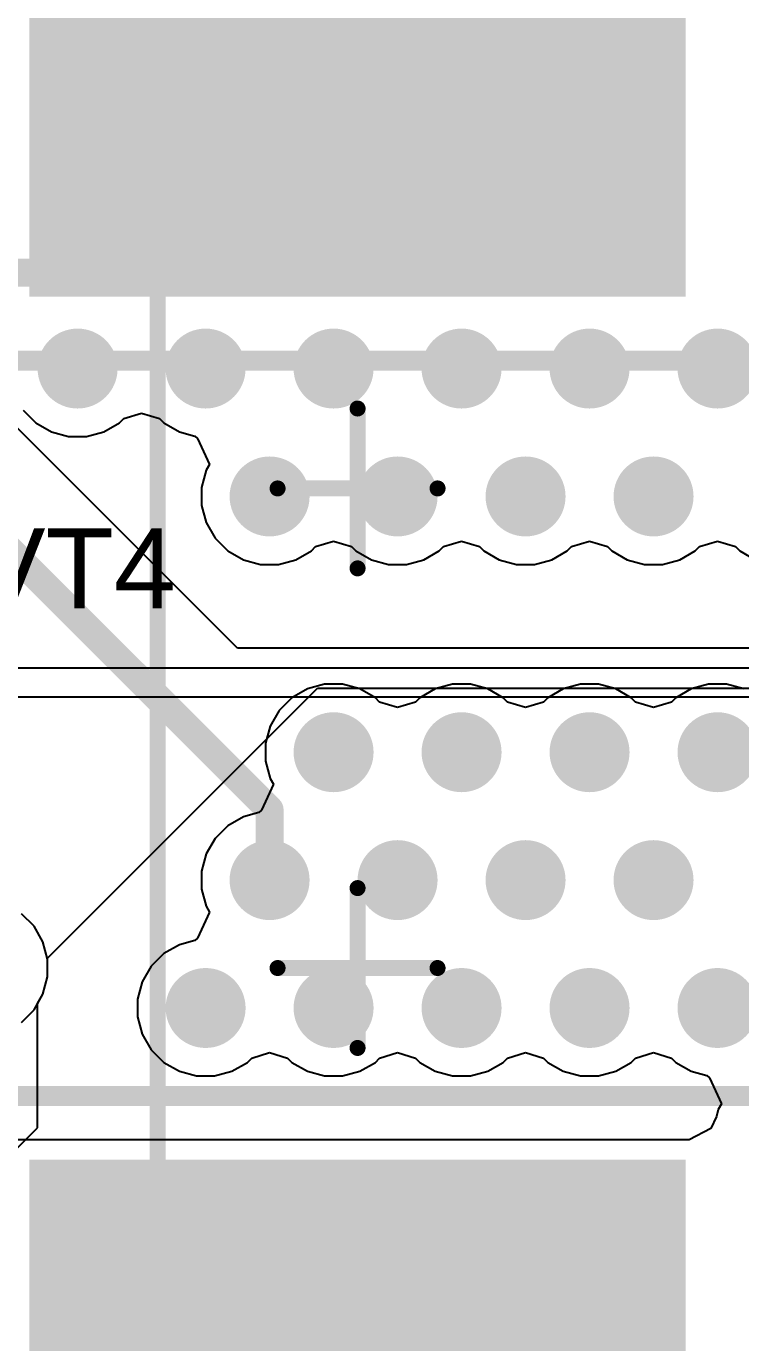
# Model space of a CAD drawing. Header units: inches. Extents: x 0 to 106, y 0 to 106.
# Drawn here: x 14.36 to 23.29, y 48.81 to 65.28 of the extents above; entities that cross this region are included whole.
import ezdxf

# ---------------------------------------------------------------- set-up
doc = ezdxf.new("R2010")
doc.units = ezdxf.units.IN
for name, color, linetype in [('Board Shape', 56, 'Continuous'), ('Bottom Layer', 5, 'Continuous'), ('Bottom Solder', 6, 'Continuous'), ('Layer 1', 16, 'Continuous'), ('Layer 2', 76, 'Continuous'), ('Mechanical 13', 56, 'Continuous'), ('Multi-Layer', 9, 'Continuous'), ('Pad Holes', 156, 'Continuous'), ('Top Layer', 1, 'Continuous'), ('Top Overlay', 2, 'Continuous'), ('Top Solder', 216, 'Continuous'), ('Via Holes', 16, 'Continuous')]:
    doc.layers.add(name, color=color, linetype=linetype)
doc.styles.add('Arial', font='', dxfattribs={"height": 0.2})
doc.styles.get('Arial').set_extended_font_data('Arial')

# ---------------------------------------------------------------- blocks, each defined once
blk = doc.blocks.new('DCDC_SAUVC26_B_197')
at = {"layer": 'Mechanical 13'}
blk.add_lwpolyline([(31, -71, 0.2, 0.2, 0), (-31, -71, 0.2, 0.2, 0)], format="xyseb", dxfattribs=at)
blk = doc.blocks.new('XT90PB_M_261')
at = {"layer": 'Bottom Layer'}
blk.add_hatch(color=5, dxfattribs=at).paths.add_polyline_path([(-9, 4), (-1, 4), (-1, -4), (-9, -4)])
at = {"layer": 'Bottom Solder'}
blk.add_hatch(color=6, dxfattribs=at).paths.add_polyline_path([(-9.102, 4.102), (-0.898, 4.102), (-0.898, -4.102), (-9.102, -4.102)])
at = {"layer": 'Layer 1'}
blk.add_hatch(color=16, dxfattribs=at).paths.add_polyline_path([(-9, 4), (-1, 4), (-1, -4), (-9, -4)])
at = {"layer": 'Layer 2'}
blk.add_hatch(color=76, dxfattribs=at).paths.add_polyline_path([(-9, 4), (-1, 4), (-1, -4), (-9, -4)])
at = {"layer": 'Multi-Layer'}
blk.add_hatch(color=9, dxfattribs=at).paths.add_polyline_path([(-9, 4), (-1, 4), (-1, -4), (-9, -4)])
at = {"layer": 'Pad Holes'}
h = blk.add_hatch(color=7, dxfattribs=at)
edge = h.paths.add_edge_path()
edge.add_arc((-5, 0), 3, 0, 360)
at = {"layer": 'Top Layer'}
blk.add_hatch(color=1, dxfattribs=at).paths.add_polyline_path([(-9, 4), (-1, 4), (-1, -4), (-9, -4)])
at = {"layer": 'Top Solder'}
blk.add_hatch(color=216, dxfattribs=at).paths.add_polyline_path([(-9.102, 4.102), (-0.898, 4.102), (-0.898, -4.102), (-9.102, -4.102)])
at = {"layer": 'Top Overlay'}
for points in [[(-9.9, 0, 0.25, 0.25, 0), (-9.9, 4.95, 0.25, 0.25, 0)], [(-11.5, -1, 0.2, 0.2, 0), (-11.5, 1, 0.2, 0.2, 0)], [(-10.5, 0, 0.2, 0.2, 0), (-12.5, 0, 0.2, 0.2, 0)], [(-9.9, -4.95, 0.25, 0.25, 0), (-9.9, 0, 0.25, 0.25, 0)]]:
    blk.add_lwpolyline(points, format="xyseb", dxfattribs=at)
for points in [[(-11.55, 1, 0.1, 0.1, 1), (-11.45, 1, 0.1, 0.1, 1)], [(-12.55, 0, 0.1, 0.1, 1), (-12.45, 0, 0.1, 0.1, 1)], [(-10.55, 0, 0.1, 0.1, 1), (-10.45, 0, 0.1, 0.1, 1)], [(-9.962, 0, 0.125, 0.125, 1), (-9.838, 0, 0.125, 0.125, 1)], [(-9.962, 0, 0.125, 0.125, 1), (-9.838, 0, 0.125, 0.125, 1)], [(-11.55, -1, 0.1, 0.1, 1), (-11.45, -1, 0.1, 0.1, 1)]]:
    blk.add_lwpolyline(points, format="xyseb", close=True, dxfattribs=at)
blk = doc.blocks.new('XT90PB_M_262')
at = {"layer": 'Bottom Layer'}
blk.add_hatch(color=5, dxfattribs=at).paths.add_polyline_path([(-9, 4), (-1, 4), (-1, -4), (-9, -4)])
at = {"layer": 'Bottom Solder'}
blk.add_hatch(color=6, dxfattribs=at).paths.add_polyline_path([(-9.102, 4.102), (-0.898, 4.102), (-0.898, -4.102), (-9.102, -4.102)])
at = {"layer": 'Layer 1'}
blk.add_hatch(color=16, dxfattribs=at).paths.add_polyline_path([(-9, 4), (-1, 4), (-1, -4), (-9, -4)])
at = {"layer": 'Layer 2'}
blk.add_hatch(color=76, dxfattribs=at).paths.add_polyline_path([(-9, 4), (-1, 4), (-1, -4), (-9, -4)])
at = {"layer": 'Multi-Layer'}
blk.add_hatch(color=9, dxfattribs=at).paths.add_polyline_path([(-9, 4), (-1, 4), (-1, -4), (-9, -4)])
at = {"layer": 'Pad Holes'}
h = blk.add_hatch(color=7, dxfattribs=at)
edge = h.paths.add_edge_path()
edge.add_arc((-5, 0), 3, 0, 360)
at = {"layer": 'Top Layer'}
blk.add_hatch(color=1, dxfattribs=at).paths.add_polyline_path([(-9, 4), (-1, 4), (-1, -4), (-9, -4)])
at = {"layer": 'Top Solder'}
blk.add_hatch(color=216, dxfattribs=at).paths.add_polyline_path([(-9.102, 4.102), (-0.898, 4.102), (-0.898, -4.102), (-9.102, -4.102)])
at = {"layer": 'Top Overlay'}
for points in [[(-9.9, 4.95, 0.25, 0.25, 0), (-9.9, 0, 0.25, 0.25, 0)], [(-11.5, 1, 0.2, 0.2, 0), (-11.5, -1, 0.2, 0.2, 0)], [(-12.5, 0, 0.2, 0.2, 0), (-10.5, 0, 0.2, 0.2, 0)], [(-9.9, 0, 0.25, 0.25, 0), (-9.9, -4.95, 0.25, 0.25, 0)]]:
    blk.add_lwpolyline(points, format="xyseb", dxfattribs=at)
for points in [[(-11.55, 1, 0.1, 0.1, 1), (-11.45, 1, 0.1, 0.1, 1)], [(-12.55, 0, 0.1, 0.1, 1), (-12.45, 0, 0.1, 0.1, 1)], [(-10.55, 0, 0.1, 0.1, 1), (-10.45, 0, 0.1, 0.1, 1)], [(-9.962, 0, 0.125, 0.125, 1), (-9.838, 0, 0.125, 0.125, 1)], [(-9.962, 0, 0.125, 0.125, 1), (-9.838, 0, 0.125, 0.125, 1)], [(-11.55, -1, 0.1, 0.1, 1), (-11.45, -1, 0.1, 0.1, 1)]]:
    blk.add_lwpolyline(points, format="xyseb", close=True, dxfattribs=at)

msp = doc.modelspace()

# ---------------------------------------------------------------- hatches: boundary and pattern name
at = {"layer": 'Bottom Layer'}
h = msp.add_hatch(color=5, dxfattribs=at)
edge = h.paths.add_edge_path()
edge.add_arc((15, 61), 0.5, 0, 360)
h = msp.add_hatch(color=5, dxfattribs=at)
edge = h.paths.add_edge_path()
edge.add_arc((16.6, 61), 0.5, 0, 360)
h = msp.add_hatch(color=5, dxfattribs=at)
edge = h.paths.add_edge_path()
edge.add_arc((18.2, 61), 0.5, 0, 360)
h = msp.add_hatch(color=5, dxfattribs=at)
edge = h.paths.add_edge_path()
edge.add_arc((19.8, 61), 0.5, 0, 360)
h = msp.add_hatch(color=5, dxfattribs=at)
edge = h.paths.add_edge_path()
edge.add_arc((21.4, 61), 0.5, 0, 360)
h = msp.add_hatch(color=5, dxfattribs=at)
edge = h.paths.add_edge_path()
edge.add_arc((23, 61), 0.5, 0, 360)
h = msp.add_hatch(color=5, dxfattribs=at)
edge = h.paths.add_edge_path()
edge.add_arc((17.4, 59.4), 0.5, 0, 360)
h = msp.add_hatch(color=5, dxfattribs=at)
edge = h.paths.add_edge_path()
edge.add_arc((19, 59.4), 0.5, 0, 360)
h = msp.add_hatch(color=5, dxfattribs=at)
edge = h.paths.add_edge_path()
edge.add_arc((20.6, 59.4), 0.5, 0, 360)
h = msp.add_hatch(color=5, dxfattribs=at)
edge = h.paths.add_edge_path()
edge.add_arc((22.2, 59.4), 0.5, 0, 360)
h = msp.add_hatch(color=5, dxfattribs=at)
edge = h.paths.add_edge_path()
edge.add_arc((18.2, 56.2), 0.5, 0, 360)
h = msp.add_hatch(color=5, dxfattribs=at)
edge = h.paths.add_edge_path()
edge.add_arc((19.8, 56.2), 0.5, 0, 360)
h = msp.add_hatch(color=5, dxfattribs=at)
edge = h.paths.add_edge_path()
edge.add_arc((21.4, 56.2), 0.5, 0, 360)
h = msp.add_hatch(color=5, dxfattribs=at)
edge = h.paths.add_edge_path()
edge.add_arc((23, 56.2), 0.5, 0, 360)
h = msp.add_hatch(color=5, dxfattribs=at)
edge = h.paths.add_edge_path()
edge.add_arc((17.4, 54.6), 0.5, 0, 360)
h = msp.add_hatch(color=5, dxfattribs=at)
edge = h.paths.add_edge_path()
edge.add_arc((19, 54.6), 0.5, 0, 360)
h = msp.add_hatch(color=5, dxfattribs=at)
edge = h.paths.add_edge_path()
edge.add_arc((20.6, 54.6), 0.5, 0, 360)
h = msp.add_hatch(color=5, dxfattribs=at)
edge = h.paths.add_edge_path()
edge.add_arc((22.2, 54.6), 0.5, 0, 360)
h = msp.add_hatch(color=5, dxfattribs=at)
edge = h.paths.add_edge_path()
edge.add_arc((16.6, 53), 0.5, 0, 360)
h = msp.add_hatch(color=5, dxfattribs=at)
edge = h.paths.add_edge_path()
edge.add_arc((18.2, 53), 0.5, 0, 360)
h = msp.add_hatch(color=5, dxfattribs=at)
edge = h.paths.add_edge_path()
edge.add_arc((19.8, 53), 0.5, 0, 360)
h = msp.add_hatch(color=5, dxfattribs=at)
edge = h.paths.add_edge_path()
edge.add_arc((21.4, 53), 0.5, 0, 360)
h = msp.add_hatch(color=5, dxfattribs=at)
edge = h.paths.add_edge_path()
edge.add_arc((23, 53), 0.5, 0, 360)
at = {"layer": 'Layer 1'}
h = msp.add_hatch(color=16, dxfattribs=at)
edge = h.paths.add_edge_path()
edge.add_arc((15, 61), 0.5, 0, 360)
h = msp.add_hatch(color=16, dxfattribs=at)
edge = h.paths.add_edge_path()
edge.add_arc((16.6, 61), 0.5, 0, 360)
h = msp.add_hatch(color=16, dxfattribs=at)
edge = h.paths.add_edge_path()
edge.add_arc((18.2, 61), 0.5, 0, 360)
h = msp.add_hatch(color=16, dxfattribs=at)
edge = h.paths.add_edge_path()
edge.add_arc((19.8, 61), 0.5, 0, 360)
h = msp.add_hatch(color=16, dxfattribs=at)
edge = h.paths.add_edge_path()
edge.add_arc((21.4, 61), 0.5, 0, 360)
h = msp.add_hatch(color=16, dxfattribs=at)
edge = h.paths.add_edge_path()
edge.add_arc((23, 61), 0.5, 0, 360)
h = msp.add_hatch(color=16, dxfattribs=at)
edge = h.paths.add_edge_path()
edge.add_arc((17.4, 59.4), 0.5, 0, 360)
h = msp.add_hatch(color=16, dxfattribs=at)
edge = h.paths.add_edge_path()
edge.add_arc((19, 59.4), 0.5, 0, 360)
h = msp.add_hatch(color=16, dxfattribs=at)
edge = h.paths.add_edge_path()
edge.add_arc((20.6, 59.4), 0.5, 0, 360)
h = msp.add_hatch(color=16, dxfattribs=at)
edge = h.paths.add_edge_path()
edge.add_arc((22.2, 59.4), 0.5, 0, 360)
h = msp.add_hatch(color=16, dxfattribs=at)
edge = h.paths.add_edge_path()
edge.add_arc((18.2, 56.2), 0.5, 0, 360)
h = msp.add_hatch(color=16, dxfattribs=at)
edge = h.paths.add_edge_path()
edge.add_arc((19.8, 56.2), 0.5, 0, 360)
h = msp.add_hatch(color=16, dxfattribs=at)
edge = h.paths.add_edge_path()
edge.add_arc((21.4, 56.2), 0.5, 0, 360)
h = msp.add_hatch(color=16, dxfattribs=at)
edge = h.paths.add_edge_path()
edge.add_arc((23, 56.2), 0.5, 0, 360)
h = msp.add_hatch(color=16, dxfattribs=at)
edge = h.paths.add_edge_path()
edge.add_arc((17.4, 54.6), 0.5, 0, 360)
h = msp.add_hatch(color=16, dxfattribs=at)
edge = h.paths.add_edge_path()
edge.add_arc((19, 54.6), 0.5, 0, 360)
h = msp.add_hatch(color=16, dxfattribs=at)
edge = h.paths.add_edge_path()
edge.add_arc((20.6, 54.6), 0.5, 0, 360)
h = msp.add_hatch(color=16, dxfattribs=at)
edge = h.paths.add_edge_path()
edge.add_arc((22.2, 54.6), 0.5, 0, 360)
h = msp.add_hatch(color=16, dxfattribs=at)
edge = h.paths.add_edge_path()
edge.add_arc((16.6, 53), 0.5, 0, 360)
h = msp.add_hatch(color=16, dxfattribs=at)
edge = h.paths.add_edge_path()
edge.add_arc((18.2, 53), 0.5, 0, 360)
h = msp.add_hatch(color=16, dxfattribs=at)
edge = h.paths.add_edge_path()
edge.add_arc((19.8, 53), 0.5, 0, 360)
h = msp.add_hatch(color=16, dxfattribs=at)
edge = h.paths.add_edge_path()
edge.add_arc((21.4, 53), 0.5, 0, 360)
h = msp.add_hatch(color=16, dxfattribs=at)
edge = h.paths.add_edge_path()
edge.add_arc((23, 53), 0.5, 0, 360)
at = {"layer": 'Layer 2'}
h = msp.add_hatch(color=76, dxfattribs=at)
edge = h.paths.add_edge_path()
edge.add_arc((15, 61), 0.5, 0, 360)
h = msp.add_hatch(color=76, dxfattribs=at)
edge = h.paths.add_edge_path()
edge.add_arc((16.6, 61), 0.5, 0, 360)
h = msp.add_hatch(color=76, dxfattribs=at)
edge = h.paths.add_edge_path()
edge.add_arc((18.2, 61), 0.5, 0, 360)
h = msp.add_hatch(color=76, dxfattribs=at)
edge = h.paths.add_edge_path()
edge.add_arc((19.8, 61), 0.5, 0, 360)
h = msp.add_hatch(color=76, dxfattribs=at)
edge = h.paths.add_edge_path()
edge.add_arc((21.4, 61), 0.5, 0, 360)
h = msp.add_hatch(color=76, dxfattribs=at)
edge = h.paths.add_edge_path()
edge.add_arc((23, 61), 0.5, 0, 360)
h = msp.add_hatch(color=76, dxfattribs=at)
edge = h.paths.add_edge_path()
edge.add_arc((17.4, 59.4), 0.5, 0, 360)
h = msp.add_hatch(color=76, dxfattribs=at)
edge = h.paths.add_edge_path()
edge.add_arc((19, 59.4), 0.5, 0, 360)
h = msp.add_hatch(color=76, dxfattribs=at)
edge = h.paths.add_edge_path()
edge.add_arc((20.6, 59.4), 0.5, 0, 360)
h = msp.add_hatch(color=76, dxfattribs=at)
edge = h.paths.add_edge_path()
edge.add_arc((22.2, 59.4), 0.5, 0, 360)
h = msp.add_hatch(color=76, dxfattribs=at)
edge = h.paths.add_edge_path()
edge.add_arc((18.2, 56.2), 0.5, 0, 360)
h = msp.add_hatch(color=76, dxfattribs=at)
edge = h.paths.add_edge_path()
edge.add_arc((19.8, 56.2), 0.5, 0, 360)
h = msp.add_hatch(color=76, dxfattribs=at)
edge = h.paths.add_edge_path()
edge.add_arc((21.4, 56.2), 0.5, 0, 360)
h = msp.add_hatch(color=76, dxfattribs=at)
edge = h.paths.add_edge_path()
edge.add_arc((23, 56.2), 0.5, 0, 360)
h = msp.add_hatch(color=76, dxfattribs=at)
edge = h.paths.add_edge_path()
edge.add_arc((17.4, 54.6), 0.5, 0, 360)
h = msp.add_hatch(color=76, dxfattribs=at)
edge = h.paths.add_edge_path()
edge.add_arc((19, 54.6), 0.5, 0, 360)
h = msp.add_hatch(color=76, dxfattribs=at)
edge = h.paths.add_edge_path()
edge.add_arc((20.6, 54.6), 0.5, 0, 360)
h = msp.add_hatch(color=76, dxfattribs=at)
edge = h.paths.add_edge_path()
edge.add_arc((22.2, 54.6), 0.5, 0, 360)
h = msp.add_hatch(color=76, dxfattribs=at)
edge = h.paths.add_edge_path()
edge.add_arc((16.6, 53), 0.5, 0, 360)
h = msp.add_hatch(color=76, dxfattribs=at)
edge = h.paths.add_edge_path()
edge.add_arc((18.2, 53), 0.5, 0, 360)
h = msp.add_hatch(color=76, dxfattribs=at)
edge = h.paths.add_edge_path()
edge.add_arc((19.8, 53), 0.5, 0, 360)
h = msp.add_hatch(color=76, dxfattribs=at)
edge = h.paths.add_edge_path()
edge.add_arc((21.4, 53), 0.5, 0, 360)
h = msp.add_hatch(color=76, dxfattribs=at)
edge = h.paths.add_edge_path()
edge.add_arc((23, 53), 0.5, 0, 360)
at = {"layer": 'Top Layer'}
h = msp.add_hatch(color=1, dxfattribs=at)
edge = h.paths.add_edge_path()
edge.add_arc((15, 61), 0.5, 0, 360)
h = msp.add_hatch(color=1, dxfattribs=at)
edge = h.paths.add_edge_path()
edge.add_arc((16.6, 61), 0.5, 0, 360)
h = msp.add_hatch(color=1, dxfattribs=at)
edge = h.paths.add_edge_path()
edge.add_arc((18.2, 61), 0.5, 0, 360)
h = msp.add_hatch(color=1, dxfattribs=at)
edge = h.paths.add_edge_path()
edge.add_arc((19.8, 61), 0.5, 0, 360)
h = msp.add_hatch(color=1, dxfattribs=at)
edge = h.paths.add_edge_path()
edge.add_arc((21.4, 61), 0.5, 0, 360)
h = msp.add_hatch(color=1, dxfattribs=at)
edge = h.paths.add_edge_path()
edge.add_arc((23, 61), 0.5, 0, 360)
h = msp.add_hatch(color=1, dxfattribs=at)
edge = h.paths.add_edge_path()
edge.add_arc((17.4, 59.4), 0.5, 0, 360)
h = msp.add_hatch(color=1, dxfattribs=at)
edge = h.paths.add_edge_path()
edge.add_arc((19, 59.4), 0.5, 0, 360)
h = msp.add_hatch(color=1, dxfattribs=at)
edge = h.paths.add_edge_path()
edge.add_arc((20.6, 59.4), 0.5, 0, 360)
h = msp.add_hatch(color=1, dxfattribs=at)
edge = h.paths.add_edge_path()
edge.add_arc((22.2, 59.4), 0.5, 0, 360)
h = msp.add_hatch(color=1, dxfattribs=at)
edge = h.paths.add_edge_path()
edge.add_arc((18.2, 56.2), 0.5, 0, 360)
h = msp.add_hatch(color=1, dxfattribs=at)
edge = h.paths.add_edge_path()
edge.add_arc((19.8, 56.2), 0.5, 0, 360)
h = msp.add_hatch(color=1, dxfattribs=at)
edge = h.paths.add_edge_path()
edge.add_arc((21.4, 56.2), 0.5, 0, 360)
h = msp.add_hatch(color=1, dxfattribs=at)
edge = h.paths.add_edge_path()
edge.add_arc((23, 56.2), 0.5, 0, 360)
h = msp.add_hatch(color=1, dxfattribs=at)
edge = h.paths.add_edge_path()
edge.add_arc((17.4, 54.6), 0.5, 0, 360)
h = msp.add_hatch(color=1, dxfattribs=at)
edge = h.paths.add_edge_path()
edge.add_arc((19, 54.6), 0.5, 0, 360)
h = msp.add_hatch(color=1, dxfattribs=at)
edge = h.paths.add_edge_path()
edge.add_arc((20.6, 54.6), 0.5, 0, 360)
h = msp.add_hatch(color=1, dxfattribs=at)
edge = h.paths.add_edge_path()
edge.add_arc((22.2, 54.6), 0.5, 0, 360)
h = msp.add_hatch(color=1, dxfattribs=at)
edge = h.paths.add_edge_path()
edge.add_arc((16.6, 53), 0.5, 0, 360)
h = msp.add_hatch(color=1, dxfattribs=at)
edge = h.paths.add_edge_path()
edge.add_arc((18.2, 53), 0.5, 0, 360)
h = msp.add_hatch(color=1, dxfattribs=at)
edge = h.paths.add_edge_path()
edge.add_arc((19.8, 53), 0.5, 0, 360)
h = msp.add_hatch(color=1, dxfattribs=at)
edge = h.paths.add_edge_path()
edge.add_arc((21.4, 53), 0.5, 0, 360)
h = msp.add_hatch(color=1, dxfattribs=at)
edge = h.paths.add_edge_path()
edge.add_arc((23, 53), 0.5, 0, 360)
at = {"layer": 'Via Holes'}
h = msp.add_hatch(color=7, dxfattribs=at)
edge = h.paths.add_edge_path()
edge.add_arc((15, 61), 0.25, 0, 360)
h = msp.add_hatch(color=7, dxfattribs=at)
edge = h.paths.add_edge_path()
edge.add_arc((16.6, 61), 0.25, 0, 360)
h = msp.add_hatch(color=7, dxfattribs=at)
edge = h.paths.add_edge_path()
edge.add_arc((18.2, 61), 0.25, 0, 360)
h = msp.add_hatch(color=7, dxfattribs=at)
edge = h.paths.add_edge_path()
edge.add_arc((19.8, 61), 0.25, 0, 360)
h = msp.add_hatch(color=7, dxfattribs=at)
edge = h.paths.add_edge_path()
edge.add_arc((21.4, 61), 0.25, 0, 360)
h = msp.add_hatch(color=7, dxfattribs=at)
edge = h.paths.add_edge_path()
edge.add_arc((23, 61), 0.25, 0, 360)
h = msp.add_hatch(color=7, dxfattribs=at)
edge = h.paths.add_edge_path()
edge.add_arc((17.4, 59.4), 0.25, 0, 360)
h = msp.add_hatch(color=7, dxfattribs=at)
edge = h.paths.add_edge_path()
edge.add_arc((19, 59.4), 0.25, 0, 360)
h = msp.add_hatch(color=7, dxfattribs=at)
edge = h.paths.add_edge_path()
edge.add_arc((20.6, 59.4), 0.25, 0, 360)
h = msp.add_hatch(color=7, dxfattribs=at)
edge = h.paths.add_edge_path()
edge.add_arc((22.2, 59.4), 0.25, 0, 360)
h = msp.add_hatch(color=7, dxfattribs=at)
edge = h.paths.add_edge_path()
edge.add_arc((18.2, 56.2), 0.25, 0, 360)
h = msp.add_hatch(color=7, dxfattribs=at)
edge = h.paths.add_edge_path()
edge.add_arc((19.8, 56.2), 0.25, 0, 360)
h = msp.add_hatch(color=7, dxfattribs=at)
edge = h.paths.add_edge_path()
edge.add_arc((21.4, 56.2), 0.25, 0, 360)
h = msp.add_hatch(color=7, dxfattribs=at)
edge = h.paths.add_edge_path()
edge.add_arc((23, 56.2), 0.25, 0, 360)
h = msp.add_hatch(color=7, dxfattribs=at)
edge = h.paths.add_edge_path()
edge.add_arc((17.4, 54.6), 0.25, 0, 360)
h = msp.add_hatch(color=7, dxfattribs=at)
edge = h.paths.add_edge_path()
edge.add_arc((19, 54.6), 0.25, 0, 360)
h = msp.add_hatch(color=7, dxfattribs=at)
edge = h.paths.add_edge_path()
edge.add_arc((20.6, 54.6), 0.25, 0, 360)
h = msp.add_hatch(color=7, dxfattribs=at)
edge = h.paths.add_edge_path()
edge.add_arc((22.2, 54.6), 0.25, 0, 360)
h = msp.add_hatch(color=7, dxfattribs=at)
edge = h.paths.add_edge_path()
edge.add_arc((16.6, 53), 0.25, 0, 360)
h = msp.add_hatch(color=7, dxfattribs=at)
edge = h.paths.add_edge_path()
edge.add_arc((18.2, 53), 0.25, 0, 360)
h = msp.add_hatch(color=7, dxfattribs=at)
edge = h.paths.add_edge_path()
edge.add_arc((19.8, 53), 0.25, 0, 360)
h = msp.add_hatch(color=7, dxfattribs=at)
edge = h.paths.add_edge_path()
edge.add_arc((21.4, 53), 0.25, 0, 360)
h = msp.add_hatch(color=7, dxfattribs=at)
edge = h.paths.add_edge_path()
edge.add_arc((23, 53), 0.25, 0, 360)

# ---------------------------------------------------------------- linework, layer by layer
at = {"layer": 'Board Shape'}
msp.add_lwpolyline([(29.284, 5.602, 0.2, 0.2, -0.680615), (37.984, 103.828, 0.2, 0.2, 0)], format="xyseb", dxfattribs=at)
at = {"layer": 'Bottom Layer'}
for p, q in [((14.32, 60.478), (14.478, 60.32)), ((15.576, 60.374), (15.8, 60.442)), ((15.8, 60.442), (16.024, 60.374)), ((14.478, 60.32), (14.672, 60.208)), ((15.328, 60.208), (15.522, 60.32)), ((15.522, 60.32), (15.576, 60.374)), ((16.024, 60.374), (16.078, 60.32)), ((16.078, 60.32), (16.272, 60.208)), ((14.672, 60.208), (14.888, 60.15)), ((14.888, 60.15), (15.112, 60.15)), ((15.112, 60.15), (15.328, 60.208)), ((16.272, 60.208), (16.467, 60.156)), ((16.467, 60.156), (16.499, 60.126)), ((16.499, 60.126), (16.649, 59.8)), ((16.649, 59.8), (16.608, 59.728)), ((16.608, 59.728), (16.55, 59.512)), ((16.55, 59.512), (16.55, 59.288)), ((16.55, 59.288), (16.608, 59.072)), ((16.608, 59.072), (16.72, 58.878)), ((16.72, 58.878), (16.878, 58.72)), ((17.976, 58.774), (18.2, 58.842)), ((18.2, 58.842), (18.424, 58.774)), ((19.576, 58.774), (19.8, 58.842)), ((19.8, 58.842), (20.024, 58.774)), ((21.176, 58.774), (21.4, 58.842)), ((21.4, 58.842), (21.624, 58.774)), ((22.776, 58.774), (23, 58.842)), ((23, 58.842), (23.224, 58.774)), ((16.878, 58.72), (17.072, 58.608)), ((17.728, 58.608), (17.922, 58.72)), ((17.922, 58.72), (17.976, 58.774)), ((18.424, 58.774), (18.478, 58.72)), ((18.478, 58.72), (18.672, 58.608)), ((19.328, 58.608), (19.522, 58.72)), ((19.522, 58.72), (19.576, 58.774)), ((20.024, 58.774), (20.078, 58.72)), ((20.078, 58.72), (20.272, 58.608)), ((20.928, 58.608), (21.122, 58.72)), ((21.122, 58.72), (21.176, 58.774)), ((21.624, 58.774), (21.678, 58.72)), ((21.678, 58.72), (21.872, 58.608)), ((22.528, 58.608), (22.722, 58.72)), ((22.722, 58.72), (22.776, 58.774)), ((23.224, 58.774), (23.278, 58.72)), ((23.278, 58.72), (23.472, 58.608)), ((17.072, 58.608), (17.288, 58.55)), ((17.288, 58.55), (17.512, 58.55)), ((17.512, 58.55), (17.728, 58.608)), ((18.672, 58.608), (18.888, 58.55)), ((18.888, 58.55), (19.112, 58.55)), ((19.112, 58.55), (19.328, 58.608)), ((20.272, 58.608), (20.488, 58.55)), ((20.488, 58.55), (20.712, 58.55)), ((20.712, 58.55), (20.928, 58.608)), ((21.872, 58.608), (22.088, 58.55)), ((22.088, 58.55), (22.312, 58.55)), ((22.312, 58.55), (22.528, 58.608)), ((17.872, 56.992), (17.678, 56.88)), ((18.088, 57.05), (17.872, 56.992)), ((18.312, 57.05), (18.088, 57.05)), ((18.528, 56.992), (18.312, 57.05)), ((18.722, 56.88), (18.528, 56.992)), ((19.472, 56.992), (19.278, 56.88)), ((19.688, 57.05), (19.472, 56.992)), ((19.912, 57.05), (19.688, 57.05)), ((20.128, 56.992), (19.912, 57.05)), ((20.322, 56.88), (20.128, 56.992)), ((21.072, 56.992), (20.878, 56.88)), ((21.288, 57.05), (21.072, 56.992)), ((21.512, 57.05), (21.288, 57.05)), ((21.728, 56.992), (21.512, 57.05)), ((21.922, 56.88), (21.728, 56.992)), ((22.672, 56.992), (22.478, 56.88)), ((22.888, 57.05), (22.672, 56.992)), ((23.112, 57.05), (22.888, 57.05)), ((23.328, 56.992), (23.112, 57.05)), ((17.678, 56.88), (17.52, 56.722)), ((18.776, 56.826), (18.722, 56.88)), ((19, 56.758), (18.776, 56.826)), ((19.224, 56.826), (19, 56.758)), ((19.278, 56.88), (19.224, 56.826)), ((20.376, 56.826), (20.322, 56.88)), ((20.6, 56.758), (20.376, 56.826)), ((20.824, 56.826), (20.6, 56.758)), ((20.878, 56.88), (20.824, 56.826)), ((21.976, 56.826), (21.922, 56.88)), ((22.2, 56.758), (21.976, 56.826)), ((22.424, 56.826), (22.2, 56.758)), ((22.478, 56.88), (22.424, 56.826)), ((17.52, 56.722), (17.408, 56.528)), ((17.408, 56.528), (17.35, 56.312)), ((17.35, 56.312), (17.35, 56.088)), ((17.35, 56.088), (17.408, 55.872)), ((17.408, 55.872), (17.449, 55.8)), ((17.449, 55.8), (17.299, 55.474)), ((17.072, 55.392), (16.878, 55.28)), ((17.267, 55.444), (17.072, 55.392)), ((17.299, 55.474), (17.267, 55.444)), ((16.878, 55.28), (16.72, 55.122)), ((16.72, 55.122), (16.608, 54.928)), ((16.608, 54.928), (16.55, 54.712)), ((16.55, 54.712), (16.55, 54.488)), ((16.55, 54.488), (16.608, 54.272)), ((16.649, 54.2), (16.499, 53.874)), ((16.608, 54.272), (16.649, 54.2)), ((16.499, 53.874), (16.467, 53.844)), ((16.272, 53.792), (16.078, 53.68)), ((16.467, 53.844), (16.272, 53.792)), ((16.078, 53.68), (15.92, 53.522)), ((15.92, 53.522), (15.808, 53.328)), ((15.808, 53.328), (15.75, 53.112)), ((15.75, 53.112), (15.75, 52.888)), ((15.75, 52.888), (15.808, 52.672)), ((15.808, 52.672), (15.92, 52.478)), ((15.92, 52.478), (16.078, 52.32)), ((17.122, 52.32), (17.176, 52.374)), ((17.176, 52.374), (17.4, 52.442)), ((17.4, 52.442), (17.624, 52.374)), ((17.624, 52.374), (17.678, 52.32)), ((18.722, 52.32), (18.776, 52.374)), ((18.776, 52.374), (19, 52.442)), ((19, 52.442), (19.224, 52.374)), ((19.224, 52.374), (19.278, 52.32)), ((20.322, 52.32), (20.376, 52.374)), ((20.376, 52.374), (20.6, 52.442)), ((20.6, 52.442), (20.824, 52.374)), ((20.824, 52.374), (20.878, 52.32)), ((21.922, 52.32), (21.976, 52.374)), ((21.976, 52.374), (22.2, 52.442)), ((22.2, 52.442), (22.424, 52.374)), ((22.424, 52.374), (22.478, 52.32)), ((16.078, 52.32), (16.272, 52.208)), ((16.272, 52.208), (16.488, 52.15)), ((16.712, 52.15), (16.928, 52.208)), ((16.928, 52.208), (17.122, 52.32)), ((17.678, 52.32), (17.872, 52.208)), ((17.872, 52.208), (18.088, 52.15)), ((18.312, 52.15), (18.528, 52.208)), ((18.528, 52.208), (18.722, 52.32)), ((19.278, 52.32), (19.472, 52.208)), ((19.472, 52.208), (19.688, 52.15)), ((19.912, 52.15), (20.128, 52.208)), ((20.128, 52.208), (20.322, 52.32)), ((20.878, 52.32), (21.072, 52.208)), ((21.072, 52.208), (21.288, 52.15)), ((21.512, 52.15), (21.728, 52.208)), ((21.728, 52.208), (21.922, 52.32)), ((22.478, 52.32), (22.672, 52.208)), ((22.672, 52.208), (22.867, 52.156)), ((16.488, 52.15), (16.712, 52.15)), ((18.088, 52.15), (18.312, 52.15)), ((19.688, 52.15), (19.912, 52.15)), ((21.288, 52.15), (21.512, 52.15)), ((22.867, 52.156), (22.899, 52.126)), ((22.899, 52.126), (23.049, 51.8)), ((23.008, 51.728), (22.985, 51.644)), ((23.049, 51.8), (23.008, 51.728)), ((22.985, 51.644), (22.916, 51.494)), ((22.916, 51.494), (22.645, 51.35)), ((22.6, 51.35), (14.15, 51.35)), ((22.645, 51.35), (22.6, 51.35))]:
    msp.add_line(p, q, dxfattribs=at)
for points in [[(14.7, 62.2, 0.35, 0.35, 0), (18.5, 66, 0.35, 0.35, 0)], [(8.9, 62.2, 0.35, 0.35, 0), (14.7, 62.2, 0.35, 0.35, 0)]]:
    msp.add_lwpolyline(points, format="xyseb", dxfattribs=at)
msp.add_lwpolyline([(14.613, 62.2, 0.175, 0.175, 1), (14.788, 62.2, 0.175, 0.175, 1)], format="xyseb", close=True, dxfattribs=at)
msp.add_lwpolyline([(14.613, 62.2, 0.175, 0.175, 1), (14.788, 62.2, 0.175, 0.175, 1)], format="xyseb", close=True, dxfattribs=at)
at = {"layer": 'Layer 1'}
for p, q in [((60.057, 57.25), (13.285, 57.25)), ((13.285, 56.893), (59.876, 56.893)), ((14.455, 54.022), (14.297, 54.18)), ((14.567, 53.828), (14.455, 54.022)), ((14.625, 53.612), (14.567, 53.828)), ((14.625, 53.388), (14.625, 53.612)), ((14.567, 53.172), (14.625, 53.388)), ((14.455, 52.978), (14.567, 53.172)), ((14.297, 52.82), (14.455, 52.978))]:
    msp.add_line(p, q, dxfattribs=at)
at = {"layer": 'Layer 2'}
for p, q in [((14.32, 60.478), (14.478, 60.32)), ((15.576, 60.374), (15.8, 60.442)), ((15.8, 60.442), (16.024, 60.374)), ((14.478, 60.32), (14.672, 60.208)), ((15.328, 60.208), (15.522, 60.32)), ((15.522, 60.32), (15.576, 60.374)), ((16.024, 60.374), (16.078, 60.32)), ((16.078, 60.32), (16.272, 60.208)), ((14.672, 60.208), (14.888, 60.15)), ((14.888, 60.15), (15.112, 60.15)), ((15.112, 60.15), (15.328, 60.208)), ((16.272, 60.208), (16.467, 60.156)), ((16.467, 60.156), (16.499, 60.126)), ((16.499, 60.126), (16.649, 59.8)), ((16.649, 59.8), (16.608, 59.728)), ((16.608, 59.728), (16.55, 59.512)), ((16.55, 59.512), (16.55, 59.288)), ((16.55, 59.288), (16.608, 59.072)), ((16.608, 59.072), (16.72, 58.878)), ((16.72, 58.878), (16.878, 58.72)), ((17.976, 58.774), (18.2, 58.842)), ((18.2, 58.842), (18.424, 58.774)), ((19.576, 58.774), (19.8, 58.842)), ((19.8, 58.842), (20.024, 58.774)), ((21.176, 58.774), (21.4, 58.842)), ((21.4, 58.842), (21.624, 58.774)), ((22.776, 58.774), (23, 58.842)), ((23, 58.842), (23.224, 58.774)), ((16.878, 58.72), (17.072, 58.608)), ((17.728, 58.608), (17.922, 58.72)), ((17.922, 58.72), (17.976, 58.774)), ((18.424, 58.774), (18.478, 58.72)), ((18.478, 58.72), (18.672, 58.608)), ((19.328, 58.608), (19.522, 58.72)), ((19.522, 58.72), (19.576, 58.774)), ((20.024, 58.774), (20.078, 58.72)), ((20.078, 58.72), (20.272, 58.608)), ((20.928, 58.608), (21.122, 58.72)), ((21.122, 58.72), (21.176, 58.774)), ((21.624, 58.774), (21.678, 58.72)), ((21.678, 58.72), (21.872, 58.608)), ((22.528, 58.608), (22.722, 58.72)), ((22.722, 58.72), (22.776, 58.774)), ((23.224, 58.774), (23.278, 58.72)), ((23.278, 58.72), (23.472, 58.608)), ((17.072, 58.608), (17.288, 58.55)), ((17.288, 58.55), (17.512, 58.55)), ((17.512, 58.55), (17.728, 58.608)), ((18.672, 58.608), (18.888, 58.55)), ((18.888, 58.55), (19.112, 58.55)), ((19.112, 58.55), (19.328, 58.608)), ((20.272, 58.608), (20.488, 58.55)), ((20.488, 58.55), (20.712, 58.55)), ((20.712, 58.55), (20.928, 58.608)), ((21.872, 58.608), (22.088, 58.55)), ((22.088, 58.55), (22.312, 58.55)), ((22.312, 58.55), (22.528, 58.608)), ((17.872, 56.992), (17.678, 56.88)), ((18.088, 57.05), (17.872, 56.992)), ((18.312, 57.05), (18.088, 57.05)), ((18.528, 56.992), (18.312, 57.05)), ((18.722, 56.88), (18.528, 56.992)), ((19.472, 56.992), (19.278, 56.88)), ((19.688, 57.05), (19.472, 56.992)), ((19.912, 57.05), (19.688, 57.05)), ((20.128, 56.992), (19.912, 57.05)), ((20.322, 56.88), (20.128, 56.992)), ((21.072, 56.992), (20.878, 56.88)), ((21.288, 57.05), (21.072, 56.992)), ((21.512, 57.05), (21.288, 57.05)), ((21.728, 56.992), (21.512, 57.05)), ((21.922, 56.88), (21.728, 56.992)), ((22.672, 56.992), (22.478, 56.88)), ((22.888, 57.05), (22.672, 56.992)), ((23.112, 57.05), (22.888, 57.05)), ((23.328, 56.992), (23.112, 57.05)), ((17.678, 56.88), (17.52, 56.722)), ((18.776, 56.826), (18.722, 56.88)), ((19, 56.758), (18.776, 56.826)), ((19.224, 56.826), (19, 56.758)), ((19.278, 56.88), (19.224, 56.826)), ((20.376, 56.826), (20.322, 56.88)), ((20.6, 56.758), (20.376, 56.826)), ((20.824, 56.826), (20.6, 56.758)), ((20.878, 56.88), (20.824, 56.826)), ((21.976, 56.826), (21.922, 56.88)), ((22.2, 56.758), (21.976, 56.826)), ((22.424, 56.826), (22.2, 56.758)), ((22.478, 56.88), (22.424, 56.826)), ((17.52, 56.722), (17.408, 56.528)), ((17.408, 56.528), (17.35, 56.312)), ((17.35, 56.312), (17.35, 56.088)), ((17.35, 56.088), (17.408, 55.872)), ((17.408, 55.872), (17.449, 55.8)), ((17.449, 55.8), (17.299, 55.474)), ((17.072, 55.392), (16.878, 55.28)), ((17.267, 55.444), (17.072, 55.392)), ((17.299, 55.474), (17.267, 55.444)), ((16.878, 55.28), (16.72, 55.122)), ((16.72, 55.122), (16.608, 54.928)), ((16.608, 54.928), (16.55, 54.712)), ((16.55, 54.712), (16.55, 54.488)), ((16.55, 54.488), (16.608, 54.272)), ((16.649, 54.2), (16.499, 53.874)), ((16.608, 54.272), (16.649, 54.2)), ((16.499, 53.874), (16.467, 53.844)), ((16.272, 53.792), (16.078, 53.68)), ((16.467, 53.844), (16.272, 53.792)), ((16.078, 53.68), (15.92, 53.522)), ((15.92, 53.522), (15.808, 53.328)), ((15.808, 53.328), (15.75, 53.112)), ((15.75, 53.112), (15.75, 52.888)), ((15.75, 52.888), (15.808, 52.672)), ((15.808, 52.672), (15.92, 52.478)), ((15.92, 52.478), (16.078, 52.32)), ((17.122, 52.32), (17.176, 52.374)), ((17.176, 52.374), (17.4, 52.442)), ((17.4, 52.442), (17.624, 52.374)), ((17.624, 52.374), (17.678, 52.32)), ((18.722, 52.32), (18.776, 52.374)), ((18.776, 52.374), (19, 52.442)), ((19, 52.442), (19.224, 52.374)), ((19.224, 52.374), (19.278, 52.32)), ((20.322, 52.32), (20.376, 52.374)), ((20.376, 52.374), (20.6, 52.442)), ((20.6, 52.442), (20.824, 52.374)), ((20.824, 52.374), (20.878, 52.32)), ((21.922, 52.32), (21.976, 52.374)), ((21.976, 52.374), (22.2, 52.442)), ((22.2, 52.442), (22.424, 52.374)), ((22.424, 52.374), (22.478, 52.32)), ((16.078, 52.32), (16.272, 52.208)), ((16.272, 52.208), (16.488, 52.15)), ((16.712, 52.15), (16.928, 52.208)), ((16.928, 52.208), (17.122, 52.32)), ((17.678, 52.32), (17.872, 52.208)), ((17.872, 52.208), (18.088, 52.15)), ((18.312, 52.15), (18.528, 52.208)), ((18.528, 52.208), (18.722, 52.32)), ((19.278, 52.32), (19.472, 52.208)), ((19.472, 52.208), (19.688, 52.15)), ((19.912, 52.15), (20.128, 52.208)), ((20.128, 52.208), (20.322, 52.32)), ((20.878, 52.32), (21.072, 52.208)), ((21.072, 52.208), (21.288, 52.15)), ((21.512, 52.15), (21.728, 52.208)), ((21.728, 52.208), (21.922, 52.32)), ((22.478, 52.32), (22.672, 52.208)), ((22.672, 52.208), (22.867, 52.156)), ((16.488, 52.15), (16.712, 52.15)), ((18.088, 52.15), (18.312, 52.15)), ((19.688, 52.15), (19.912, 52.15)), ((21.288, 52.15), (21.512, 52.15)), ((22.867, 52.156), (22.899, 52.126)), ((22.899, 52.126), (23.049, 51.8)), ((23.008, 51.728), (22.985, 51.644)), ((23.049, 51.8), (23.008, 51.728)), ((22.985, 51.644), (22.916, 51.494)), ((22.916, 51.494), (22.645, 51.35)), ((22.6, 51.35), (14.15, 51.35)), ((22.645, 51.35), (22.6, 51.35))]:
    msp.add_line(p, q, dxfattribs=at)
at = {"layer": 'Top Layer'}
for p, q in [((17, 57.5), (13.25, 61.25)), ((60.349, 57.5), (17, 57.5)), ((14.622, 53.622), (18, 57)), ((18, 57), (59.794, 57)), ((14.625, 53.612), (14.622, 53.622)), ((14.625, 53.388), (14.625, 53.612)), ((14.567, 53.172), (14.625, 53.388)), ((14.5, 53.056), (14.567, 53.172)), ((14.5, 51.5), (14.5, 53.056)), ((14.25, 51.25), (14.5, 51.5))]:
    msp.add_line(p, q, dxfattribs=at)
for points in [[(13.682, 59.2, 0.35, 0.35, 0), (17.4, 55.482, 0.35, 0.35, 0)], [(17.4, 54.6, 0.35, 0.35, 0), (17.4, 55.482, 0.35, 0.35, 0)]]:
    msp.add_lwpolyline(points, format="xyseb", dxfattribs=at)
for points in [[(17.312, 55.482, 0.175, 0.175, 1), (17.487, 55.482, 0.175, 0.175, 1)], [(17.312, 55.482, 0.175, 0.175, 1), (17.487, 55.482, 0.175, 0.175, 1)], [(17.312, 54.6, 0.175, 0.175, 1), (17.487, 54.6, 0.175, 0.175, 1)]]:
    msp.add_lwpolyline(points, format="xyseb", close=True, dxfattribs=at)

# ---------------------------------------------------------------- block references
for name, p, rotation in [('DCDC_SAUVC26_B_197', (87, 56), 270), ('XT90PB_M_262', (18.5, 71), 90), ('XT90PB_M_261', (18.5, 42), 270)]:
    msp.add_blockref(name, p, dxfattribs=dict(rotation=rotation))

# ---------------------------------------------------------------- texts
at = {"layer": 'Top Overlay', "style": 'Arial'}
msp.add_text('VT4', height=1, dxfattribs=at).set_placement((13.667, 58))

doc.saveas('drawing.dxf')
